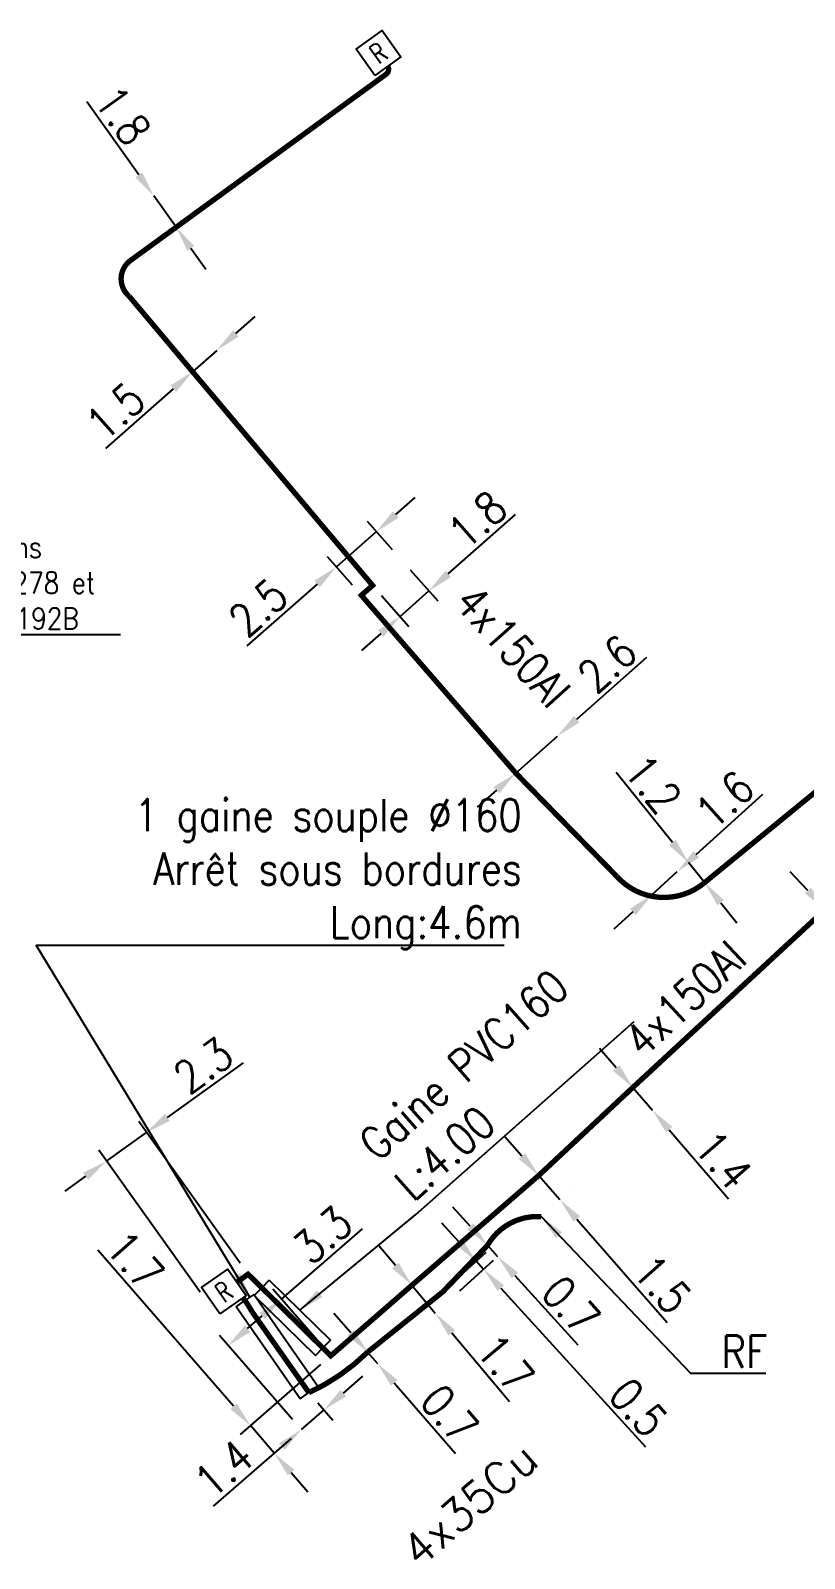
# Model space of a CAD drawing. Header units: millimetres. Extents: x 80000 to 81010, y 144000 to 145002.
# Drawn here: x 80800.6 to 80836.8, y 144414.2 to 144485.5 of the extents above; entities that cross this region are included whole.
import ezdxf
from ezdxf.enums import TextEntityAlignment as Align

# ---------------------------------------------------------------- set-up
doc = ezdxf.new("R2010")
doc.units = ezdxf.units.MM
doc.header["$PDMODE"] = 34
doc.linetypes.add('B_ST_AL', pattern=[2000, 1000, 1000])
doc.layers.get('0').update_dxf_attribs({"linetype": 'CONTINUOUS'})
doc.layers.get('Defpoints').update_dxf_attribs({"linetype": 'CONTINUOUS'})
for name, color, linetype in [('B_100', 3, 'CONTINUOUS'), ('B_110', 1, 'CONTINUOUS'), ('B_200', 7, 'CONTINUOUS'), ('B_300', 7, 'CONTINUOUS'), ('B_400', 7, 'CONTINUOUS')]:
    doc.layers.add(name, color=color, linetype=linetype)
doc.styles.add('M_ROMANS', font='ROMANS.shx', dxfattribs={"width": 0.75})
doc.styles.get("Standard").update_dxf_attribs({"font": 'romans.shx', "width": 0.85})
doc.dimstyles.get("Standard").update_dxf_attribs({"dimtxt": 1.5, "dimasz": 1.2, "dimexe": 0.625, "dimexo": 0.625, "dimgap": 0.25, "dimtad": 1, "dimdec": 1, "dimzin": 0, "dimdsep": 46, "dimtxsty": 'Standard', "dimcen": -0.5, "dimadec": 0, "dimazin": 0, "dimtfac": 1, "dimtdec": 1, "dimtmove": 0, "dimatfit": 3, "dimfxl": 0, "dimtolj": 1, "dimtzin": 0, "dimarcsym": 0})

# ---------------------------------------------------------------- blocks, each defined once
blk = doc.blocks.new('*D1036')
at = {"layer": 'B_110', "color": 0, "linetype": 'Continuous', "lineweight": -2, "transparency": 16777216}
for p, q in [((80805.691, 144478.789), (80803.265, 144482.204)), ((80807.428, 144476.343), (80806.385, 144477.81)), ((80808.122, 144475.364), (80808.817, 144474.386))]:
    blk.add_line(p, q, dxfattribs=at)
at = {"layer": 'B_110', "color": 0, "linetype": 'Continuous', "transparency": 16777216}
for points in [[(80805.854, 144478.904), (80805.527, 144478.673), (80806.385, 144477.81)], [(80808.285, 144475.48), (80807.959, 144475.248), (80807.428, 144476.343)]]:
    blk.add_solid(points, dxfattribs=at)
at = {"layer": 'Defpoints', "color": 0, "linetype": 'Continuous', "transparency": 16777216}
for p in [(80806.385, 144477.81), (80807.428, 144476.343), (80807.428, 144476.343)]:
    blk.add_point(p, dxfattribs=at)
at = {"layer": 'B_110', "color": 0, "linetype": 'Continuous', "transparency": 16777216, "insert": (80804.946, 144481.565), "char_height": 1.5, "attachment_point": 5, "rotation": 305.38168}
blk.add_mtext('\\A1;1.8', dxfattribs=at)
blk = doc.blocks.new('*D1037')
at = {"layer": 'B_110', "color": 0, "linetype": 'Continuous', "lineweight": -2, "transparency": 16777216}
for p, q in [((80830.606, 144447.624), (80827.982, 144450.89)), ((80832.11, 144445.754), (80831.358, 144446.689)), ((80832.862, 144444.818), (80833.613, 144443.883))]:
    blk.add_line(p, q, dxfattribs=at)
at = {"layer": 'B_110', "color": 0, "linetype": 'Continuous', "transparency": 16777216}
for points in [[(80830.762, 144447.75), (80830.45, 144447.499), (80831.358, 144446.689)], [(80833.018, 144444.944), (80832.706, 144444.693), (80832.11, 144445.754)]]:
    blk.add_solid(points, dxfattribs=at)
at = {"layer": 'Defpoints', "color": 0, "linetype": 'Continuous', "transparency": 16777216}
for p in [(80831.358, 144446.689), (80832.11, 144445.754), (80832.11, 144445.754)]:
    blk.add_point(p, dxfattribs=at)
at = {"layer": 'B_110', "color": 0, "linetype": 'Continuous', "transparency": 16777216, "insert": (80829.698, 144450.351), "char_height": 1.5, "attachment_point": 5, "rotation": 308.79055}
blk.add_mtext('\\A1;1.2', dxfattribs=at)
blk = doc.blocks.new('*D1042')
at = {"layer": 'B_110', "color": 0, "linetype": 'Continuous', "lineweight": -2, "transparency": 16777216}
for p, q in [((80836.932, 144445.389), (80836.109, 144446.263)), ((80837.754, 144444.515), (80838.714, 144443.495)), ((80839.536, 144442.622), (80844.218, 144437.646))]:
    blk.add_line(p, q, dxfattribs=at)
at = {"layer": 'B_110', "color": 0, "linetype": 'Continuous', "transparency": 16777216}
for points in [[(80837.077, 144445.526), (80836.786, 144445.252), (80837.754, 144444.515)], [(80839.682, 144442.759), (80839.39, 144442.484), (80838.714, 144443.495)]]:
    blk.add_solid(points, dxfattribs=at)
at = {"layer": 'Defpoints', "color": 0, "linetype": 'Continuous', "transparency": 16777216}
for p in [(80837.754, 144444.515), (80837.754, 144444.515), (80838.714, 144443.495)]:
    blk.add_point(p, dxfattribs=at)
at = {"layer": 'B_110', "color": 0, "linetype": 'Continuous', "transparency": 16777216, "insert": (80843.901, 144439.442), "char_height": 1.5, "attachment_point": 5, "rotation": 313.26333}
blk.add_mtext('\\A1;1.4', dxfattribs=at)
blk = doc.blocks.new('*D1070')
at = {"layer": 'B_110', "color": 0, "linetype": 'Continuous', "lineweight": -2, "transparency": 16777216}
for p, q in [((80810.113, 144421.313), (80803.78, 144428.602)), ((80814.182, 144423.259), (80810.428, 144419.997)), ((80812.014, 144419.124), (80810.9, 144420.407)), ((80812.806, 144419.812), (80811.543, 144418.714)), ((80812.802, 144418.218), (80813.589, 144417.313))]:
    blk.add_line(p, q, dxfattribs=at)
at = {"layer": 'B_110', "color": 0, "linetype": 'Continuous', "transparency": 16777216}
for points in [[(80810.264, 144421.444), (80809.962, 144421.182), (80810.9, 144420.407)], [(80812.952, 144418.35), (80812.651, 144418.087), (80812.014, 144419.124)]]:
    blk.add_solid(points, dxfattribs=at)
at = {"layer": 'Defpoints', "color": 0, "linetype": 'Continuous', "transparency": 16777216}
for p in [(80814.654, 144423.669), (80810.9, 144420.407), (80813.278, 144420.222)]:
    blk.add_point(p, dxfattribs=at)
at = {"layer": 'B_110', "color": 0, "linetype": 'Continuous', "transparency": 16777216, "insert": (80805.515, 144428.13), "char_height": 1.5, "attachment_point": 5, "rotation": 310.9848}
blk.add_mtext('\\A1;1.7', dxfattribs=at)
blk = doc.blocks.new('*D1071')
at = {"layer": 'B_110', "color": 0, "linetype": 'Continuous', "lineweight": -2, "transparency": 16777216}
for p, q in [((80807.025, 144434.792), (80810.578, 144437.339)), ((80810.428, 144427.984), (80805.685, 144434.601)), ((80804.18, 144432.753), (80806.049, 144434.093)), ((80808.559, 144426.644), (80803.816, 144433.261)), ((80803.205, 144432.054), (80802.229, 144431.355))]:
    blk.add_line(p, q, dxfattribs=at)
at = {"layer": 'B_110', "color": 0, "linetype": 'Continuous', "transparency": 16777216}
for points in [[(80806.908, 144434.954), (80807.141, 144434.629), (80806.049, 144434.093)], [(80803.088, 144432.216), (80803.321, 144431.891), (80804.18, 144432.753)]]:
    blk.add_solid(points, dxfattribs=at)
at = {"layer": 'Defpoints', "color": 0, "linetype": 'Continuous', "transparency": 16777216}
for p in [(80806.049, 144434.093), (80810.792, 144427.476), (80808.923, 144426.136)]:
    blk.add_point(p, dxfattribs=at)
at = {"layer": 'B_110', "color": 0, "linetype": 'Continuous', "transparency": 16777216, "insert": (80808.706, 144437.228), "char_height": 1.5, "attachment_point": 5, "rotation": 35.6336}
blk.add_mtext('\\A1;2.3', dxfattribs=at)
blk = doc.blocks.new('B_200_01')
at = {"color": 0, "linetype": 'Continuous', "flags": 128}
blk.add_lwpolyline([(-0.75, -0.75), (-0.75, 0.75), (0.75, 0.75), (0.75, -0.75)], close=True, dxfattribs=at)
at = {"color": 0, "linetype": 'Continuous', "style": 'M_ROMANS', "width": 0.75}
blk.add_text('R', height=0.9, dxfattribs=at).set_placement((0, 0), align=Align.MIDDLE)
at = {"color": 0, "linetype": 'Continuous', "style": 'M_ROMANS', "width": 0.75, "flags": 3}
for tag, p in [('DEF_LEG', (0, -5)), ('DEF_COUP', (0, -7.5)), ('DEF_TYPE', (0, -10))]:
    blk.add_attdef(tag, text='', height=1.2, dxfattribs=at).set_placement(p, align=Align.MIDDLE)
blk = doc.blocks.new('*D1072')
at = {"layer": 'B_110', "color": 0, "linetype": 'Continuous', "lineweight": -2, "transparency": 16777216}
for p, q in [((80810.226, 144471.39), (80811.125, 144472.184)), ((80809.326, 144470.596), (80808.201, 144469.603)), ((80807.302, 144468.809), (80804.138, 144466.017))]:
    blk.add_line(p, q, dxfattribs=at)
at = {"layer": 'B_110', "color": 0, "linetype": 'Continuous', "transparency": 16777216}
for points in [[(80810.093, 144471.54), (80810.358, 144471.24), (80809.326, 144470.596)], [(80807.169, 144468.959), (80807.434, 144468.659), (80808.201, 144469.603)]]:
    blk.add_solid(points, dxfattribs=at)
at = {"layer": 'Defpoints', "color": 0, "linetype": 'Continuous', "transparency": 16777216}
for p in [(80809.326, 144470.596), (80808.201, 144469.603), (80808.201, 144469.603)]:
    blk.add_point(p, dxfattribs=at)
at = {"layer": 'B_110', "color": 0, "linetype": 'Continuous', "transparency": 16777216, "insert": (80804.597, 144467.756), "char_height": 1.5, "attachment_point": 5, "rotation": 41.43506}
blk.add_mtext('\\A1;1.5', dxfattribs=at)
blk = doc.blocks.new('*D1073')
at = {"layer": 'B_110', "color": 0, "linetype": 'Continuous', "lineweight": -2, "transparency": 16777216}
for p, q in [((80817.689, 144462.935), (80818.588, 144463.73)), ((80816.789, 144462.141), (80814.915, 144460.487)), ((80817.542, 144461.288), (80816.375, 144462.61)), ((80815.668, 144459.634), (80814.501, 144460.955)), ((80814.015, 144459.693), (80810.738, 144456.8))]:
    blk.add_line(p, q, dxfattribs=at)
at = {"layer": 'B_110', "color": 0, "linetype": 'Continuous', "transparency": 16777216}
for points in [[(80817.556, 144463.085), (80817.821, 144462.785), (80816.789, 144462.141)], [(80813.883, 144459.843), (80814.147, 144459.543), (80814.915, 144460.487)]]:
    blk.add_solid(points, dxfattribs=at)
at = {"layer": 'Defpoints', "color": 0, "linetype": 'Continuous', "transparency": 16777216}
for p in [(80817.956, 144460.82), (80814.915, 144460.487), (80816.081, 144459.165)]:
    blk.add_point(p, dxfattribs=at)
at = {"layer": 'B_110', "color": 0, "linetype": 'Continuous', "transparency": 16777216, "insert": (80811.265, 144458.599), "char_height": 1.5, "attachment_point": 5, "rotation": 41.43506}
blk.add_mtext('\\A1;2.5', dxfattribs=at)
blk = doc.blocks.new('*D1074')
at = {"layer": 'B_110', "color": 0, "linetype": 'Continuous', "lineweight": -2, "transparency": 16777216}
for p, q in [((80820.136, 144460.163), (80823.277, 144462.935)), ((80818.369, 144460.351), (80819.65, 144458.9)), ((80817.02, 144459.16), (80818.3, 144457.709)), ((80817.887, 144458.178), (80819.236, 144459.369)), ((80816.987, 144457.384), (80816.088, 144456.589))]:
    blk.add_line(p, q, dxfattribs=at)
at = {"layer": 'B_110', "color": 0, "linetype": 'Continuous', "transparency": 16777216}
for points in [[(80820.004, 144460.313), (80820.268, 144460.013), (80819.236, 144459.369)], [(80816.855, 144457.533), (80817.12, 144457.234), (80817.887, 144458.178)]]:
    blk.add_solid(points, dxfattribs=at)
at = {"layer": 'Defpoints', "color": 0, "linetype": 'Continuous', "transparency": 16777216}
for p in [(80817.956, 144460.82), (80816.606, 144459.628), (80817.887, 144458.178)]:
    blk.add_point(p, dxfattribs=at)
at = {"layer": 'B_110', "color": 0, "linetype": 'Continuous', "transparency": 16777216, "insert": (80821.494, 144462.696), "char_height": 1.5, "attachment_point": 5, "rotation": 41.43506}
blk.add_mtext('\\A1;1.8', dxfattribs=at)
blk = doc.blocks.new('*D1075')
at = {"layer": 'B_110', "color": 0, "linetype": 'Continuous', "lineweight": -2, "transparency": 16777216}
for p, q in [((80826.138, 144453.384), (80829.411, 144456.281)), ((80823.292, 144450.866), (80825.239, 144452.589)), ((80822.393, 144450.071), (80821.494, 144449.275))]:
    blk.add_line(p, q, dxfattribs=at)
at = {"layer": 'B_110', "color": 0, "linetype": 'Continuous', "transparency": 16777216}
for points in [[(80826.005, 144453.534), (80826.27, 144453.234), (80825.239, 144452.589)], [(80822.261, 144450.221), (80822.526, 144449.921), (80823.292, 144450.866)]]:
    blk.add_solid(points, dxfattribs=at)
at = {"layer": 'Defpoints', "color": 0, "linetype": 'Continuous', "transparency": 16777216}
for p in [(80825.239, 144452.589), (80825.239, 144452.589), (80823.292, 144450.866)]:
    blk.add_point(p, dxfattribs=at)
at = {"layer": 'B_110', "color": 0, "linetype": 'Continuous', "transparency": 16777216, "insert": (80827.561, 144455.979), "char_height": 1.5, "attachment_point": 5, "rotation": 41.50498}
blk.add_mtext('\\A1;2.6', dxfattribs=at)
blk = doc.blocks.new('*D1076')
at = {"layer": 'B_110', "color": 0, "linetype": 'Continuous', "lineweight": -2, "transparency": 16777216}
for p, q in [((80831.721, 144447.074), (80834.823, 144449.89)), ((80829.648, 144445.191), (80830.833, 144446.267)), ((80828.76, 144444.385), (80827.872, 144443.578))]:
    blk.add_line(p, q, dxfattribs=at)
at = {"layer": 'B_110', "color": 0, "linetype": 'Continuous', "transparency": 16777216}
for points in [[(80831.587, 144447.222), (80831.856, 144446.926), (80830.833, 144446.267)], [(80828.626, 144444.533), (80828.895, 144444.237), (80829.648, 144445.191)]]:
    blk.add_solid(points, dxfattribs=at)
at = {"layer": 'Defpoints', "color": 0, "linetype": 'Continuous', "transparency": 16777216}
for p in [(80830.833, 144446.267), (80829.648, 144445.191), (80829.648, 144445.191)]:
    blk.add_point(p, dxfattribs=at)
at = {"layer": 'B_110', "color": 0, "linetype": 'Continuous', "transparency": 16777216, "insert": (80833.044, 144449.626), "char_height": 1.5, "attachment_point": 5, "rotation": 42.24192}
blk.add_mtext('\\A1;1.6', dxfattribs=at)
blk = doc.blocks.new('*D1411')
at = {"layer": 'B_400', "color": 0, "linetype": 'Continuous', "lineweight": -2, "transparency": 16777216}
for p, q in [((80815.241, 144421.927), (80816.147, 144422.714)), ((80814.043, 144421.476), (80814.745, 144420.668)), ((80814.335, 144421.14), (80813.278, 144420.222)), ((80812.372, 144419.435), (80809.164, 144416.648)), ((80813.688, 144419.75), (80813.688, 144419.75))]:
    blk.add_line(p, q, dxfattribs=at)
at = {"layer": 'B_400', "color": 0, "linetype": 'Continuous', "transparency": 16777216}
for points in [[(80815.11, 144422.078), (80815.372, 144421.776), (80814.335, 144421.14)], [(80812.241, 144419.586), (80812.503, 144419.284), (80813.278, 144420.222)]]:
    blk.add_solid(points, dxfattribs=at)
at = {"layer": 'Defpoints', "color": 0, "linetype": 'Continuous', "transparency": 16777216}
for p in [(80813.633, 144421.948), (80813.278, 144420.222), (80813.278, 144420.222)]:
    blk.add_point(p, dxfattribs=at)
at = {"layer": 'B_400', "color": 0, "linetype": 'Continuous', "transparency": 16777216, "insert": (80809.659, 144418.403), "char_height": 1.5, "attachment_point": 5, "rotation": 40.9848}
blk.add_mtext('\\A1;1.4', dxfattribs=at)
blk = doc.blocks.new('*D1458')
at = {"layer": 'B_110', "color": 0, "linetype": 'Continuous', "lineweight": -2, "transparency": 16777216}
for p, q in [((80812.357, 144426.313), (80816.133, 144429.594)), ((80814.244, 144424.141), (80811.947, 144426.785)), ((80810.772, 144424.936), (80811.451, 144425.526)), ((80812.868, 144420.694), (80809.456, 144424.621))]:
    blk.add_line(p, q, dxfattribs=at)
at = {"layer": 'B_110', "color": 0, "linetype": 'Continuous', "transparency": 16777216}
for points in [[(80811.32, 144425.677), (80811.582, 144425.375), (80812.357, 144426.313)], [(80810.641, 144425.087), (80810.903, 144424.785), (80809.866, 144424.149)]]:
    blk.add_solid(points, dxfattribs=at)
at = {"layer": 'Defpoints', "color": 0, "linetype": 'Continuous', "transparency": 16777216}
for p in [(80809.866, 144424.149), (80814.654, 144423.669), (80813.278, 144420.222)]:
    blk.add_point(p, dxfattribs=at)
at = {"layer": 'B_110', "color": 0, "linetype": 'Continuous', "transparency": 16777216, "insert": (80814.28, 144429.309), "char_height": 1.5, "attachment_point": 5, "rotation": 40.9848}
blk.add_mtext('\\A1;3.3', dxfattribs=at)
blk = doc.blocks.new('*D1459')
at = {"layer": 'B_110', "color": 0, "linetype": 'Continuous', "lineweight": -2, "transparency": 16777216}
for p, q in [((80817.671, 144427.88), (80816.9, 144428.8)), ((80818.443, 144426.961), (80819.535, 144425.658)), ((80820.306, 144424.739), (80822.998, 144421.529))]:
    blk.add_line(p, q, dxfattribs=at)
at = {"layer": 'B_110', "color": 0, "linetype": 'Continuous', "transparency": 16777216}
for points in [[(80817.825, 144428.009), (80817.518, 144427.752), (80818.443, 144426.961)], [(80820.459, 144424.867), (80820.153, 144424.61), (80819.535, 144425.658)]]:
    blk.add_solid(points, dxfattribs=at)
at = {"layer": 'Defpoints', "color": 0, "linetype": 'Continuous', "transparency": 16777216}
for p in [(80818.443, 144426.961), (80819.535, 144425.658), (80819.535, 144425.658)]:
    blk.add_point(p, dxfattribs=at)
at = {"layer": 'B_110', "color": 0, "linetype": 'Continuous', "transparency": 16777216, "insert": (80822.804, 144423.317), "char_height": 1.5, "attachment_point": 5, "rotation": 309.98616}
blk.add_mtext('\\A1;1.7', dxfattribs=at)
blk = doc.blocks.new('*D1460')
at = {"layer": 'B_110', "color": 0, "linetype": 'Continuous', "lineweight": -2, "transparency": 16777216}
for p, q in [((80823.576, 144432.988), (80822.787, 144433.892)), ((80824.366, 144432.085), (80825.354, 144430.956)), ((80824.837, 144432.497), (80824.837, 144432.497)), ((80825.824, 144431.367), (80825.824, 144431.367)), ((80826.144, 144430.053), (80830.365, 144425.226))]:
    blk.add_line(p, q, dxfattribs=at)
at = {"layer": 'B_110', "color": 0, "linetype": 'Continuous', "transparency": 16777216}
for points in [[(80823.727, 144433.12), (80823.426, 144432.857), (80824.366, 144432.085)], [(80826.294, 144430.184), (80825.993, 144429.921), (80825.354, 144430.956)]]:
    blk.add_solid(points, dxfattribs=at)
at = {"layer": 'Defpoints', "color": 0, "linetype": 'Continuous', "transparency": 16777216}
for p in [(80824.366, 144432.085), (80825.354, 144430.956), (80825.354, 144430.956)]:
    blk.add_point(p, dxfattribs=at)
at = {"layer": 'B_110', "color": 0, "linetype": 'Continuous', "transparency": 16777216, "insert": (80830.134, 144427.009), "char_height": 1.5, "attachment_point": 5, "rotation": 311.16983}
blk.add_mtext('\\A1;1.5', dxfattribs=at)
blk = doc.blocks.new('*D1461')
at = {"layer": 'B_110', "color": 0, "linetype": 'Continuous', "lineweight": -2, "transparency": 16777216}
for p, q in [((80827.98, 144437.105), (80827.198, 144438.014)), ((80828.762, 144436.195), (80829.675, 144435.133)), ((80830.457, 144434.223), (80833.228, 144431))]:
    blk.add_line(p, q, dxfattribs=at)
at = {"layer": 'B_110', "color": 0, "linetype": 'Continuous', "transparency": 16777216}
for points in [[(80828.132, 144437.235), (80827.828, 144436.974), (80828.762, 144436.195)], [(80830.609, 144434.353), (80830.306, 144434.093), (80829.675, 144435.133)]]:
    blk.add_solid(points, dxfattribs=at)
at = {"layer": 'Defpoints', "color": 0, "linetype": 'Continuous', "transparency": 16777216}
for p in [(80828.762, 144436.195), (80829.675, 144435.133), (80829.675, 144435.133)]:
    blk.add_point(p, dxfattribs=at)
at = {"layer": 'B_110', "color": 0, "linetype": 'Continuous', "transparency": 16777216, "insert": (80832.992, 144432.808), "char_height": 1.5, "attachment_point": 5, "rotation": 310.68515}
blk.add_mtext('\\A1;1.4', dxfattribs=at)
blk = doc.blocks.new('*D1462')
at = {"layer": 'B_100', "color": 0, "linetype": 'Continuous', "lineweight": -2, "transparency": 16777216}
for p, q in [((80821.165, 144429.712), (80820.357, 144430.599)), ((80821.973, 144428.825), (80822.444, 144428.307)), ((80823.252, 144427.42), (80826.195, 144424.187))]:
    blk.add_line(p, q, dxfattribs=at)
at = {"layer": 'B_100', "color": 0, "linetype": 'Continuous', "transparency": 16777216}
for points in [[(80821.313, 144429.847), (80821.017, 144429.577), (80821.973, 144428.825)], [(80823.4, 144427.554), (80823.104, 144427.285), (80822.444, 144428.307)]]:
    blk.add_solid(points, dxfattribs=at)
at = {"layer": 'Defpoints', "color": 0, "linetype": 'Continuous', "transparency": 16777216}
for p in [(80821.973, 144428.825), (80822.444, 144428.307), (80822.444, 144428.307)]:
    blk.add_point(p, dxfattribs=at)
at = {"layer": 'B_100', "color": 0, "linetype": 'Continuous', "transparency": 16777216, "insert": (80825.867, 144426.033), "char_height": 1.5, "attachment_point": 5, "rotation": 312.31613}
blk.add_mtext('\\A1;0.7', dxfattribs=at)
blk = doc.blocks.new('*D1463')
at = {"layer": 'B_100', "color": 0, "linetype": 'Continuous', "lineweight": -2, "transparency": 16777216}
for p, q in [((80820.644, 144428.967), (80819.837, 144429.855)), ((80820.344, 144427.071), (80821.914, 144428.501)), ((80820.681, 144426.701), (80822.251, 144428.131)), ((80821.452, 144428.08), (80821.789, 144427.71)), ((80822.597, 144426.823), (80829.343, 144419.413))]:
    blk.add_line(p, q, dxfattribs=at)
at = {"layer": 'B_100', "color": 0, "linetype": 'Continuous', "transparency": 16777216}
for points in [[(80820.792, 144429.102), (80820.497, 144428.833), (80821.452, 144428.08)], [(80822.745, 144426.958), (80822.449, 144426.688), (80821.789, 144427.71)]]:
    blk.add_solid(points, dxfattribs=at)
at = {"layer": 'Defpoints', "color": 0, "linetype": 'Continuous', "transparency": 16777216}
for p in [(80821.789, 144427.71), (80819.882, 144426.65), (80820.219, 144426.281)]:
    blk.add_point(p, dxfattribs=at)
at = {"layer": 'B_100', "color": 0, "linetype": 'Continuous', "transparency": 16777216, "insert": (80829.015, 144421.259), "char_height": 1.5, "attachment_point": 5, "rotation": 312.31613}
blk.add_mtext('\\A1;0.5', dxfattribs=at)
blk = doc.blocks.new('*D1464')
at = {"layer": 'B_100', "color": 0, "linetype": 'Continuous', "lineweight": -2, "transparency": 16777216}
for p, q in [((80815.586, 144424.744), (80814.799, 144425.65)), ((80816.373, 144423.838), (80816.832, 144423.31)), ((80817.619, 144422.404), (80820.486, 144419.104))]:
    blk.add_line(p, q, dxfattribs=at)
at = {"layer": 'B_100', "color": 0, "linetype": 'Continuous', "transparency": 16777216}
for points in [[(80815.737, 144424.875), (80815.435, 144424.613), (80816.373, 144423.838)], [(80817.77, 144422.535), (80817.468, 144422.273), (80816.832, 144423.31)]]:
    blk.add_solid(points, dxfattribs=at)
at = {"layer": 'Defpoints', "color": 0, "linetype": 'Continuous', "transparency": 16777216}
for p in [(80816.373, 144423.838), (80816.832, 144423.31), (80816.832, 144423.31)]:
    blk.add_point(p, dxfattribs=at)
at = {"layer": 'B_100', "color": 0, "linetype": 'Continuous', "transparency": 16777216, "insert": (80820.201, 144420.957), "char_height": 1.5, "attachment_point": 5, "rotation": 310.9848}
blk.add_mtext('\\A1;0.7', dxfattribs=at)

msp = doc.modelspace()

# ---------------------------------------------------------------- linework, layer by layer
at = {"layer": 'B_100', "linetype": 'B_ST_AL', "const_width": 0.25, "flags": 128}
msp.add_lwpolyline([(80824.484, 144430.164), (80824.484, 144430.164, 0.286716), (80821.973, 144428.825), (80819.882, 144426.65), (80816.373, 144423.838, -0.086189), (80813.633, 144421.948), (80810.986, 144425.713, 0.033715), (80810.553, 144426.374, 0.033715)], format="xyb", dxfattribs=at)
at = {"layer": 'B_110', "linetype": 'B_ST_AL', "flags": 128}
msp.add_lwpolyline([(80817.321, 144483.851, 0.25, 0.25, 0), (80817.321, 144483.851, 0.25, 0.25, -0.369043), (80817.234, 144483.485, 0.25, 0.25, 0), (80817.001, 144483.315, 0.25, 0.25, 0), (80805.301, 144474.794, 0.25, 0.25, 0), (80805.301, 144474.794, 0.25, 0.25, 0.486096), (80805.241, 144473.122, 0.25, 0.25, 0), (80808.201, 144469.603, 0.25, 0.25, 0), (80816.606, 144459.628, 0.25, 0.25, 0), (80816.081, 144459.165, 0.25, 0.25, 0), (80823.292, 144450.866, 0.25, 0.25, 0), (80828.012, 144446.043, 0.25, 0.25, 0.404526), (80832.11, 144445.754, 0.25, 0.25, 0), (80841.137, 144453.137, 0.25, 0.25, 0), (80844.678, 144455.841, 0.25, 0.25, 0), (80848.533, 144459.017, 0.25, 0.25, 0), (80851.75, 144461.657, 0.25, 0.25, 0), (80858.216, 144466.86, 0.25, 0.25, 0), (80860.796, 144464.261, 0.25, 0.25, 0), (80863.642, 144468.028, 0.25, 0.25, 0), (80863.642, 144468.028, 0.25, 0.25, 0), (80861.168, 144471.377, 0.25, 0.25, 0), (80862.882, 144473.134, 0.25, 0.25, -0.433953), (80862.998, 144474.394, 0.25, 0.25, 0), (80863.442, 144474.839, 0.25, 0.25, 0), (80863.999, 144474.298, 0, 0, 0)], format="xyseb", dxfattribs=at)
at = {"layer": 'B_110', "linetype": 'B_ST_AL', "const_width": 0.25, "flags": 128}
msp.add_lwpolyline([(80810.27, 144427.102), (80810.792, 144427.476), (80814.654, 144423.669), (80818.443, 144426.961), (80824.366, 144432.085), (80828.762, 144436.195), (80837.754, 144444.515), (80841.348, 144447.526), (80844.509, 144450.333), (80847.342, 144452.849), (80850.09, 144455.292), (80855.25, 144459.736), (80860.328, 144461.037), (80861.669, 144461.277), (80863.682, 144460.83), (80867.189, 144456.406), (80869.048, 144453.815), (80870.965, 144451.467), (80873.715, 144448.097), (80876.742, 144444.478), (80880.385, 144440.119), (80885.744, 144433.398), (80889.505, 144428.643), (80889.505, 144428.643, 0.374842), (80890.424, 144428.518), (80895.89, 144432.86)], format="xyb", dxfattribs=at)
at = {"layer": 'B_400', "color": 7, "linetype": 'CONTINUOUS'}
for p, q in [((80811.784, 144427.203), (80811.433, 144426.846)), ((80811.784, 144427.203), (80814.637, 144424.4)), ((80811.058, 144426.531), (80810.648, 144426.246)), ((80814.044, 144422.233), (80811.058, 144426.531)), ((80811.083, 144426.49), (80811.433, 144426.846)), ((80811.083, 144426.49), (80813.937, 144423.687)), ((80810.237, 144425.96), (80810.648, 144426.246)), ((80813.223, 144421.662), (80810.237, 144425.96)), ((80814.637, 144424.4), (80814.287, 144424.043)), ((80813.937, 144423.687), (80814.287, 144424.043)), ((80814.044, 144422.233), (80813.633, 144421.948)), ((80813.223, 144421.662), (80813.633, 144421.948))]:
    msp.add_line(p, q, dxfattribs=at)

# ---------------------------------------------------------------- block references
at = {"layer": 'B_200', "linetype": 'ByBlock', "rotation": 35.38167974652942}
msp.add_blockref('B_200_01', (80816.884, 144484.48), dxfattribs=at)
at = {"layer": 'B_200', "rotation": 35.00316873630224}
msp.add_blockref('B_200_01', (80809.66, 144426.665), dxfattribs=at)

# ---------------------------------------------------------------- texts
at = {"layer": 'B_100', "linetype": 'Continuous'}
msp.add_text('4x35Cu', height=1.5, rotation=40.9848, dxfattribs=at).set_placement((80821.133, 144416.738), align=Align.MIDDLE)
at = {"layer": 'B_100', "linetype": 'Continuous', "insert": (80832.904, 144423.86), "char_height": 1.5, "attachment_point": 4}
msp.add_mtext('\\A1;RF', dxfattribs=at)
at = {"layer": 'B_110', "linetype": 'Continuous', "width": 0.85}
for rotation, p in [(311.94029, (80823.155, 144456.789)), (42.77948, (80831.197, 144440.343))]:
    msp.add_text('4x150Al', height=1.5, rotation=rotation, dxfattribs=at).set_placement(p, align=Align.MIDDLE)
at = {"layer": 'B_300', "linetype": 'Continuous', "insert": (80795.492, 144457.582), "char_height": 1, "attachment_point": 7}
msp.add_mtext('\\A1;Voir plans\\PT317; T278 et\\PEL078-192B', dxfattribs=at)
at = {"layer": 'B_400', "linetype": 'Continuous', "insert": (80823.576, 144442.655), "char_height": 1.5, "attachment_point": 9}
msp.add_mtext('1 gaine souple %%C160\\PArrêt sous bordures\\PLong:4.6m', dxfattribs=at)
at = {"layer": 'B_400', "linetype": 'Continuous', "insert": (80817.165, 144432.318), "char_height": 1.5, "attachment_point": 4, "rotation": 41.42192}
msp.add_mtext('\\A1;Gaine PVC160\\PL:4.00', dxfattribs=at)

# ---------------------------------------------------------------- dimensions: what is measured, and where the dimension line sits
at = {"layer": 'B_100', "linetype": 'Continuous'}
for base, p1, p2, angle, picture, middle in [((80822.444, 144428.307), (80821.973, 144428.825), (80822.444, 144428.307), 132.31613, '*D1462', (80825.128, 144425.36)), ((80821.789, 144427.71), (80819.882, 144426.65), (80820.219, 144426.281), 132.31613, '*D1463', (80828.275, 144420.586)), ((80816.832, 144423.31), (80816.373, 144423.838), (80816.832, 144423.31), 130.9848, '*D1464', (80819.446, 144420.301))]:
    dim = msp.add_linear_dim(base=base, p1=p1, p2=p2, angle=angle, dimstyle='Standard', override={"dimfxl": 1.25}, dxfattribs=at)
    dim.commit()
    dim.dimension.update_dxf_attribs({"geometry": picture, "text_midpoint": middle, "dimtype": 160})
at = {"layer": 'B_110', "linetype": 'Continuous'}
for base, p1, p2, angle, picture, middle, dimtype in [((80807.428, 144476.343), (80806.385, 144477.81), (80807.428, 144476.343), 305.38168, '*D1036', (80804.13, 144480.986), 161), ((80808.201, 144469.603), (80809.326, 144470.596), (80808.201, 144469.603), 221.43506, '*D1072', (80805.259, 144467.006), 161), ((80817.887, 144458.178), (80817.956, 144460.82), (80816.606, 144459.628), 221.43506, '*D1074', (80822.156, 144461.946), 161), ((80814.915, 144460.487), (80817.956, 144460.82), (80816.081, 144459.165), 221.43506, '*D1073', (80811.927, 144457.849), 161), ((80825.239, 144452.589), (80823.292, 144450.866), (80825.239, 144452.589), 41.50498, '*D1075', (80828.224, 144455.23), 161), ((80832.11, 144445.754), (80831.358, 144446.689), (80832.11, 144445.754), 308.79055, '*D1037', (80828.918, 144449.725), 161), ((80829.648, 144445.191), (80830.833, 144446.267), (80829.648, 144445.191), 222.24192, '*D1076', (80833.716, 144448.885), 161), ((80837.754, 144444.515), (80838.714, 144443.495), (80837.754, 144444.515), 133.26333, '*D1042', (80843.173, 144438.757), 161), ((80806.049, 144434.093), (80808.923, 144426.136), (80810.792, 144427.476), 215.6336, '*D1071', (80809.289, 144436.415), 160), ((80810.9, 144420.407), (80813.278, 144420.222), (80814.654, 144423.669), 310.9848, '*D1070', (80804.76, 144427.474), 160)]:
    dim = msp.add_linear_dim(base=base, p1=p1, p2=p2, angle=angle, dimstyle='Standard', dxfattribs=at)
    dim.commit()
    dim.dimension.update_dxf_attribs({"geometry": picture, "text_midpoint": middle, "dimtype": dimtype})
for base, p1, p2, angle, picture, middle in [((80829.675, 144435.133), (80828.762, 144436.195), (80829.675, 144435.133), 130.68515, '*D1461', (80832.234, 144432.157)), ((80825.354, 144430.956), (80824.366, 144432.085), (80825.354, 144430.956), 131.16983, '*D1460', (80829.381, 144426.351)), ((80809.866, 144424.149), (80814.654, 144423.669), (80813.278, 144420.222), 40.9848, '*D1458', (80814.936, 144428.554)), ((80819.535, 144425.658), (80818.443, 144426.961), (80819.535, 144425.658), 129.98616, '*D1459', (80822.038, 144422.674))]:
    dim = msp.add_linear_dim(base=base, p1=p1, p2=p2, angle=angle, dimstyle='Standard', override={"dimfxl": 1.25}, dxfattribs=at)
    dim.commit()
    dim.dimension.update_dxf_attribs({"geometry": picture, "text_midpoint": middle, "dimtype": 160})
at = {"layer": 'B_400', "linetype": 'Continuous'}
dim = msp.add_linear_dim(base=(80813.278, 144420.222), p1=(80813.633, 144421.948), p2=(80813.278, 144420.222), angle=40.9848, dimstyle='Standard', override={"dimfxl": 1.25}, dxfattribs=at)
dim.commit()
dim.dimension.update_dxf_attribs({"geometry": '*D1411', "text_midpoint": (80810.315, 144417.648), "dimtype": 160})

# ---------------------------------------------------------------- leaders
at = {"layer": 'B_100', "linetype": 'Continuous', "annotation_type": 0, "has_hookline": 1, "hookline_direction": 0, "text_width": 2.064}
msp.add_leader([(80824.484, 144430.164), (80831.454, 144422.86), (80832.654, 144422.86)], dimstyle='Standard', dxfattribs=at)
at = {"layer": 'B_300', "linetype": 'Continuous', "annotation_type": 0, "has_hookline": 1, "hookline_direction": 0, "text_width": 9.35}
msp.add_leader([(80792.171, 144446.388), (80794.042, 144457.332), (80795.242, 144457.332)], dimstyle='Standard', override={"dimfxl": 1.25}, dxfattribs=at)
at = {"layer": 'B_400', "linetype": 'Continuous', "annotation_type": 0, "has_hookline": 1, "hookline_direction": 0, "text_width": 20.4}
msp.add_leader([(80810.879, 144426.407), (80800.896, 144442.838), (80802.096, 144442.838)], dimstyle='Standard', override={"dimfxl": 1.25}, dxfattribs=at)
at = {"layer": 'B_400', "linetype": 'Continuous', "annotation_type": 0, "has_hookline": 1, "hookline_direction": 0, "text_width": 13.357, "horizontal_direction": (0.749858, 0.661599, 0)}
msp.add_leader([(80813.211, 144425.802), (80818.624, 144430.27)], dimstyle='Standard', dxfattribs=at)

doc.saveas('drawing.dxf')
